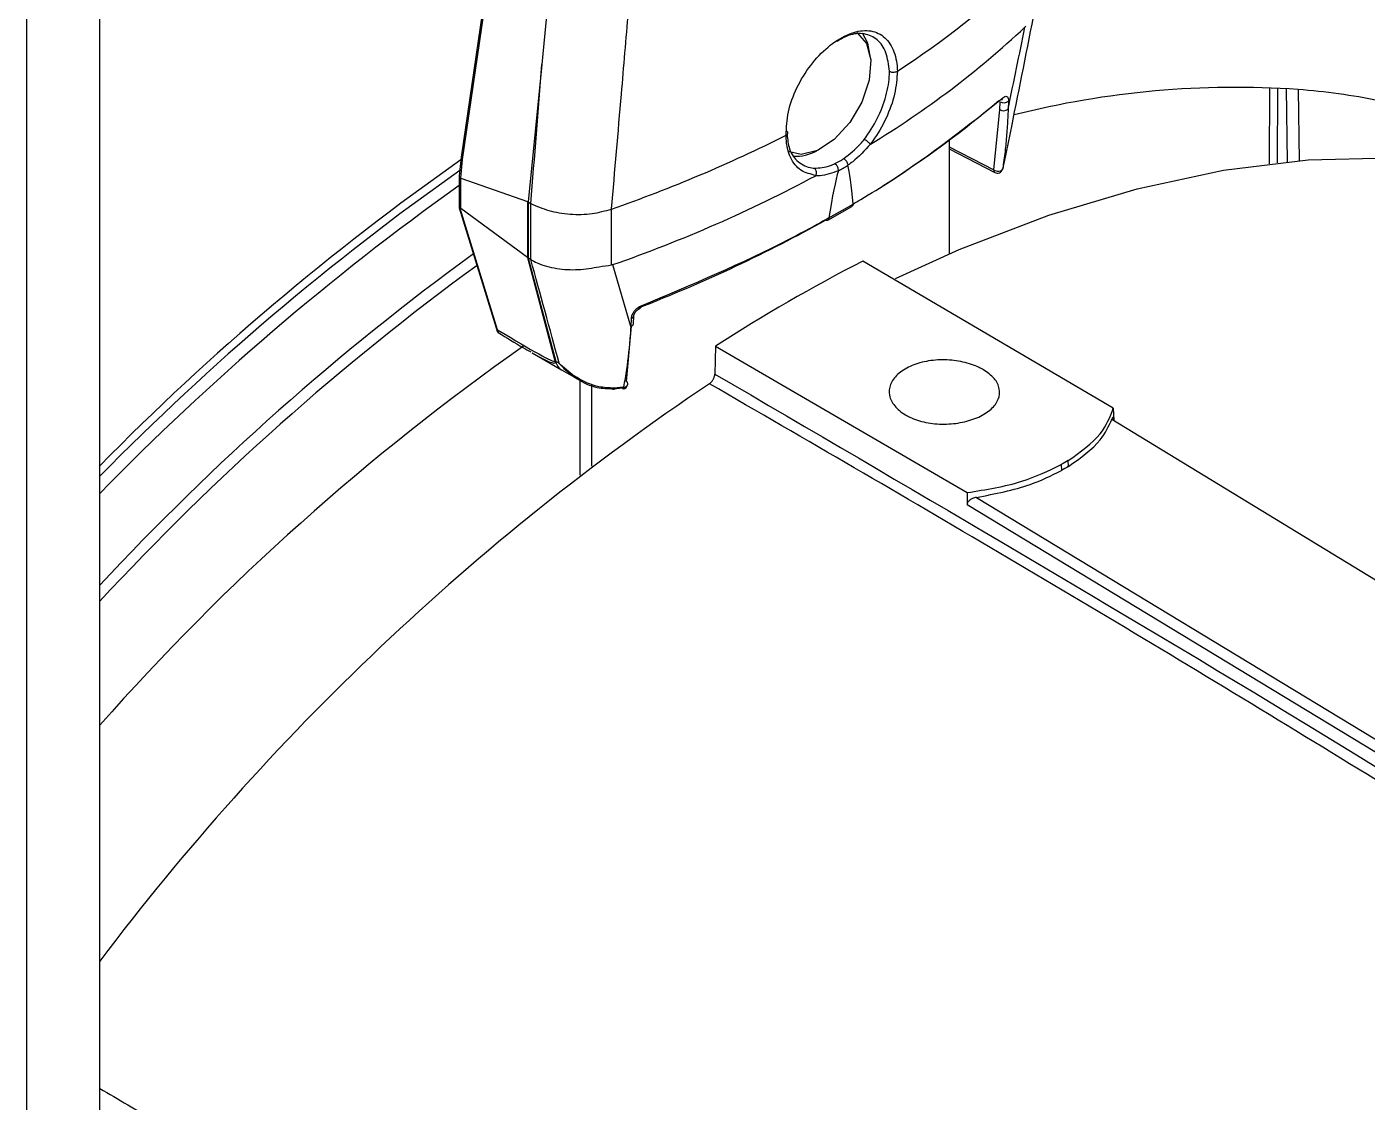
# Model space of a CAD drawing. Extents: x 6 to 134, y 3 to 97.
# Drawn here: x 96.172 to 98.612, y 11.696 to 13.654 of the extents above; entities that cross this region are included whole.
import ezdxf

# ---------------------------------------------------------------- set-up
doc = ezdxf.new("R2010")
doc.units = 0
doc.header["$MEASUREMENT"] = 0
doc.layers.add('OBJECT', color=7, linetype='CONTINUOUS')

msp = doc.modelspace()

# ---------------------------------------------------------------- linework, layer by layer
at = {"layer": 'OBJECT'}
for p, q in [((96.3045, 7.4144), (96.3045, 14.7409)), ((96.1715, 7.3377), (96.1715, 14.6642)), ((97.0128, 13.7619), (96.9625, 13.4168)), ((96.9651, 13.4127), (97.0153, 13.7577)), ((97.989, 13.6532), (97.9905, 13.655)), ((97.1095, 13.5857), (97.0842, 13.3355)), ((97.7569, 13.5736), (97.7569, 13.5736)), ((98.4342, 13.4048), (98.4347, 13.5431)), ((98.4489, 13.5425), (98.4483, 13.4064)), ((98.4669, 13.4084), (98.4652, 13.5415)), ((98.4864, 13.5399), (98.4881, 13.4103)), ((97.9322, 13.3936), (97.9433, 13.5033)), ((97.9433, 13.5033), (97.944, 13.5178)), ((97.9591, 13.5185), (97.9584, 13.5041)), ((97.5541, 13.4568), (97.5541, 13.4568)), ((97.8511, 13.4478), (97.8508, 13.2406)), ((97.851, 13.4357), (97.9322, 13.3936)), ((97.851, 13.4322), (97.9342, 13.389)), ((96.9625, 13.4167), (96.959, 13.3825)), ((96.9616, 13.3785), (96.9651, 13.4127)), ((97.6665, 13.402), (97.6665, 13.402)), ((97.9485, 13.3954), (97.9504, 13.4026)), ((96.959, 13.3822), (96.959, 13.3248)), ((96.9617, 13.3231), (96.9618, 13.3784)), ((96.9618, 13.3784), (97.0831, 13.3358)), ((97.6493, 13.3921), (97.6493, 13.3921)), ((97.9485, 13.3954), (97.9482, 13.3942)), ((97.0831, 13.3358), (97.083, 13.2341)), ((97.0852, 13.2326), (97.0853, 13.3347)), ((97.0853, 13.3347), (97.089, 13.3326)), ((97.089, 13.3326), (97.0889, 13.2305)), ((97.63, 13.3019), (97.674, 13.3272)), ((97.632, 13.306), (97.6761, 13.3314)), ((97.6761, 13.3314), (97.6761, 13.3314)), ((96.959, 13.3247), (97.0286, 13.0984)), ((97.0288, 13.1026), (96.9608, 13.3235)), ((97.083, 13.2341), (96.9617, 13.3231)), ((97.2361, 13.2206), (97.2362, 13.3223)), ((97.2362, 13.3223), (97.2363, 13.3224)), ((97.632, 13.306), (97.6321, 13.306)), ((97.0836, 13.2336), (97.0847, 13.2329)), ((97.1336, 13.0456), (97.0836, 13.2336)), ((97.0847, 13.2329), (97.1347, 13.045)), ((97.0889, 13.2305), (97.0852, 13.2326)), ((97.2385, 13.221), (97.2361, 13.2206)), ((97.2714, 13.1085), (97.2385, 13.221)), ((98.1499, 12.9596), (97.6937, 13.2276)), ((97.2635, 13.0085), (97.2727, 13.1092)), ((97.2721, 13.1229), (97.2714, 13.1085)), ((97.2761, 13.1133), (97.2767, 13.1277)), ((97.0311, 13.0967), (97.0284, 13.0989)), ((97.0915, 13.0606), (97.1452, 13.0296)), ((97.4255, 13.0727), (97.4243, 13.0219)), ((97.4255, 13.0727), (97.8838, 12.806)), ((97.1407, 13.0415), (97.1347, 13.045)), ((97.1452, 13.0296), (97.1783, 13.0105)), ((97.179, 12.838), (97.1792, 13.0109)), ((97.2003, 12.8541), (97.2004, 13.0016)), ((97.24, 12.9951), (97.256, 12.9965)), ((97.2582, 12.9979), (97.2407, 12.9962)), ((98.1475, 12.9398), (98.884, 12.4904)), ((98.1499, 12.9596), (98.1507, 12.9378)), ((98.0682, 12.8534), (98.068, 12.8642)), ((98.0553, 12.8569), (98.0555, 12.8461)), ((97.8838, 12.806), (97.8836, 12.7837)), ((97.9006, 12.7973), (98.8866, 12.1999)), ((98.8761, 12.1824), (97.8836, 12.7837))]:
    msp.add_line(p, q, dxfattribs=at)
at = {"layer": 'OBJECT', "flags": 128}
for points in [[(97.6827, 13.6438), (97.6836, 13.6433), (97.7008, 13.6239), (97.7084, 13.5939), (97.7053, 13.5569), (97.6919, 13.5172), (97.6699, 13.4798), (97.6419, 13.4491), (97.6113, 13.4289), (97.5818, 13.4215), (97.5577, 13.4273)], [(97.7081, 13.5977), (97.7032, 13.6244), (97.693, 13.6426)], [(97.7534, 13.1959), (97.8693, 13.2485), (98.0323, 13.3111), (98.1931, 13.3593), (98.3507, 13.3928), (98.5045, 13.4116), (98.6536, 13.4155), (98.7975, 13.4046), (98.9353, 13.3788)], [(97.9322, 13.3936), (97.9343, 13.3924), (97.9367, 13.3916), (97.9392, 13.3912), (97.9418, 13.3913), (97.9441, 13.3918), (97.9461, 13.3927), (97.9476, 13.3939), (97.9485, 13.3954)], [(97.2899, 13.1454), (97.2898, 13.1441), (97.2895, 13.143), (97.289, 13.1422), (97.2885, 13.1416), (97.2881, 13.1414)], [(97.2407, 12.9962), (97.2407, 12.9951), (97.2406, 12.9942), (97.2406, 12.9936), (97.2405, 12.9933), (97.2403, 12.9933), (97.2402, 12.9936), (97.2401, 12.9942), (97.24, 12.9951)], [(97.2582, 12.9979), (97.2581, 12.9967), (97.258, 12.9958), (97.2578, 12.9951), (97.2575, 12.9948), (97.2573, 12.9947)]]:
    msp.add_lwpolyline(points, dxfattribs=at)
at = {"layer": 'OBJECT'}
for centre, radius, start, end in [((96.8527, 14.968), 1.6619, 302.9615, 313.2068), ((96.8226, 14.9025), 1.7091, 301.1847, 313.0367), ((97.9434, 13.5251), 0.0056, 311.4566, 358.429), ((98.3724, 11.9026), 1.6413, 86.0159, 104.2203), ((98.3826, 12.2429), 1.3012, 78.8843, 85.4225), ((97.9502, 13.5155), 0.0141, 240.2878, 305.4223), ((97.951, 13.53), 0.0141, 240.2884, 305.4193), ((96.3804, 15.7881), 2.6101, 289.1423, 296.7226), ((97.5719, 13.4973), 0.0788, 266.4845, 299.2332), ((99.6881, 9.5258), 4.7468, 125.0514, 135.4655), ((99.6896, 9.5126), 4.7437, 125.1285, 135.529), ((96.4014, 15.6339), 2.5539, 289.1324, 298.1966), ((97.9368, 13.3929), 0.00465, 171.5533, 237.1501), ((97.9389, 13.3978), 0.01, 242.5317, 338.7349), ((99.7327, 9.4667), 4.7845, 125.4308, 135.768), ((99.7756, 9.4086), 4.7406, 126.0649, 137.0726), ((99.7891, 9.3863), 4.7458, 126.1236, 137.243), ((99.1713, 10.3582), 3.2274, 117.2472, 122.7474), ((97.2703, 13.1142), 0.00588, 281.5656, 350.888), ((97.2709, 13.1286), 0.00585, 281.4495, 351.9225), ((99.6089, 9.4632), 4.4093, 125.0473, 138.5394), ((97.159, 13.0643), 0.0321, 217.1661, 221.1336), ((97.146, 13.0644), 0.0225, 236.7618, 240.0178), ((97.1572, 13.0495), 0.0233, 195.8822, 238.8752), ((99.9924, 9.1705), 4.6199, 123.9189, 142.9648), ((97.2581, 12.9967), 0.00209, 185.0579, 247.5685), ((97.2561, 13.0047), 0.01, 277.3288, 351.6188), ((97.2587, 13.0056), 0.00767, 266.7113, 341.8165), ((97.2602, 13.0037), 0.0058, 354.5762, 55.168), ((99.6735, 10.0684), 3.224, 119.8667, 120.1279), ((99.6676, 10.0683), 3.2117, 119.8662, 120.1285)]:
    msp.add_arc(centre, radius, start, end, dxfattribs=at)
for centre, major_axis, ratio, start_param, end_param in [((95.2734, 10.6932), (1.6064, 16.5543), 0.094699, 4.881685, 4.897197), ((96.0752, 14.0634), (2.2224, 0.1528), 0.524198, 5.515682, 5.672031), ((96.9724, 13.4155), (0.00993, -0.00122), 0.517638, 3.130222, 3.940538), ((97.6635, 13.5102), (0.077, 0.1206), 0.545332, 3.864599, 4.035425), ((96.8306, -3.3558), (0.8296, 16.7674), 0.012124, 6.185907, 6.249868), ((96.969, 13.3818), (0.01, -0.00051), 0.540253, 3.114637, 3.902212), ((96.9691, 13.4489), (0.0072, 0.0706), 0.09998, 3.091317, 3.117497), ((96.8306, -3.3558), (0.8296, 16.7674), 0.012124, 0.048924, 0.112886), ((97.171, 14.1827), (0.0859, 0.8474), 0.09998, 3.117497, 3.130586), ((97.171, 14.1821), (0.0816, 0.8488), 0.104673, 3.080819, 3.09391), ((97.1747, 14.18), (0.0816, 0.8488), 0.104673, 3.09391, 3.097251), ((96.9689, 13.2965), (-0.0087, 0.027), 0.182033, 6.03678, 6.177381), ((96.0752, 14.0634), (2.2224, 0.1528), 0.524198, 5.251632, 5.44787), ((97.1697, 12.9153), (-0.1042, 0.3239), 0.182033, 6.030263, 6.03678), ((97.1697, 12.9156), (-0.1007, 0.3202), 0.202086, 6.066403, 6.072914), ((97.1733, 12.9134), (-0.1007, 0.3202), 0.202086, 6.062199, 6.066403), ((95.6932, 13.8219), (-1.7623, 5.6349), 0.198534, 4.511704, 4.545395), ((96.7514, 13.2962), (0.3822, -0.2512), 0.030942, 5.544487, 6.265152), ((96.773, 13.3137), (0.3615, -0.2711), 0.058299, 5.83109, 6.304409), ((96.7514, 13.2962), (0.3822, -0.2512), 0.030942, 6.265152, 6.317815), ((96.773, 13.3137), (0.3615, -0.2711), 0.058299, 0.021224, 0.073888)]:
    msp.add_ellipse(centre, major_axis=major_axis, ratio=ratio, start_param=start_param, end_param=end_param, dxfattribs=at)
for points, knots in [([(97.1654, 14.2021), (97.165, 14.1971), (97.1628, 14.1722), (97.1538, 14.0678), (97.1364, 13.8668), (97.1192, 13.6867), (97.1095, 13.5857)], [0, 0, 0, 0, 0.024148, 0.120739, 0.507103, 1, 1, 1, 1]), ([(97.2363, 13.3224), (97.2423, 13.3921), (97.2527, 13.512), (97.2629, 13.632), (97.2671, 13.6822)], [0, 0, 0, 0, 0.581449, 1, 1, 1, 1]), ([(97.9506, 13.4025), (97.9554, 13.4259), (97.9746, 13.52), (97.9932, 13.6145), (98.0072, 13.6854)], [0, 0, 0, 0, 0.249105, 1, 1, 1, 1]), ([(97.5541, 13.4568), (97.5547, 13.4708), (97.5558, 13.4988), (97.5725, 13.5439), (97.598, 13.5853), (97.6301, 13.6191), (97.6648, 13.6414), (97.6981, 13.6498), (97.7265, 13.643), (97.7468, 13.6216), (97.7554, 13.5956), (97.7566, 13.578), (97.7569, 13.5736)], [0, 0, 0, 0, 0.106547, 0.213092, 0.319763, 0.426916, 0.534499, 0.642267, 0.74996, 0.857311, 0.964156, 1, 1, 1, 1]), ([(97.9584, 13.5041), (97.9635, 13.5289), (97.9738, 13.5786), (97.9839, 13.6283), (97.989, 13.6532)], [0, 0, 0, 0, 0.4999982, 1, 1, 1, 1]), ([(97.7424, 13.5731), (97.7409, 13.585), (97.7378, 13.6087), (97.7212, 13.6324), (97.6973, 13.6431), (97.671, 13.6416), (97.6534, 13.6314), (97.6463, 13.6273)], [0, 0, 0, 0, 0.21418, 0.42837, 0.64237, 0.856452, 1, 1, 1, 1]), ([(97.6966, 13.4493), (97.705, 13.4616), (97.7218, 13.486), (97.7374, 13.5283), (97.7422, 13.5573), (97.7424, 13.5713), (97.7424, 13.5731)], [0, 0, 0, 0, 0.318291, 0.636578, 0.954854, 1, 1, 1, 1]), ([(97.7569, 13.5736), (97.7558, 13.5598), (97.7537, 13.5323), (97.7374, 13.487), (97.7198, 13.4566), (97.7087, 13.4422), (97.7072, 13.4402)], [0, 0, 0, 0, 0.315568, 0.631102, 0.947588, 1, 1, 1, 1]), ([(97.7424, 13.5731), (97.7426, 13.573), (97.7432, 13.5727), (97.7449, 13.572), (97.7477, 13.5715), (97.7511, 13.5716), (97.7544, 13.5723), (97.7561, 13.5731), (97.7569, 13.5736)], [0, 0, 0, 0, 0.032876, 0.16613, 0.374661, 0.583123, 0.791561, 1, 1, 1, 1]), ([(97.6761, 13.3314), (97.6807, 13.3341), (97.7039, 13.3479), (97.8032, 13.4092), (97.8838, 13.4732), (97.949, 13.525)], [0, 0, 0, 0, 0.045653, 0.228294, 1, 1, 1, 1]), ([(97.9471, 13.5209), (97.9472, 13.521), (97.9476, 13.5214), (97.948, 13.5215), (97.9478, 13.5215), (97.9478, 13.5215)], [0, 0, 0, 0, 0.113407, 0.935325, 1, 1, 1, 1]), ([(97.949, 13.525), (97.9502, 13.5259), (97.9528, 13.5277), (97.9559, 13.5277), (97.9582, 13.5257), (97.9592, 13.5223), (97.9591, 13.5195), (97.9591, 13.5185)], [0, 0, 0, 0, 0.2190622, 0.4380201, 0.659218, 0.8799994, 1, 1, 1, 1]), ([(97.9584, 13.5041), (97.9582, 13.4988), (97.9576, 13.4832), (97.9559, 13.4575), (97.9534, 13.4319), (97.9509, 13.4112), (97.9493, 13.4007), (97.9485, 13.3954)], [0, 0, 0, 0, 0.139672, 0.419039, 0.698673, 0.849307, 1, 1, 1, 1]), ([(97.5541, 13.4568), (97.5549, 13.4573), (97.5564, 13.4583), (97.5575, 13.4601), (97.5576, 13.462), (97.5566, 13.4636), (97.5554, 13.4645), (97.5548, 13.4649), (97.5547, 13.465)], [0, 0, 0, 0, 0.208439, 0.416877, 0.625339, 0.83387, 0.967124, 1, 1, 1, 1]), ([(97.6085, 13.3834), (97.5989, 13.3857), (97.5794, 13.3902), (97.5604, 13.4148), (97.5544, 13.4398), (97.5541, 13.4548), (97.5541, 13.4568)], [0, 0, 0, 0, 0.315107, 0.632944, 0.949791, 1, 1, 1, 1]), ([(97.5559, 13.4581), (97.5568, 13.4489), (97.559, 13.4282), (97.5753, 13.4065), (97.5931, 13.398), (97.6038, 13.3968), (97.6052, 13.3967)], [0, 0, 0, 0, 0.2694137, 0.6097539, 0.9505139, 1, 1, 1, 1]), ([(97.659, 13.4142), (97.6695, 13.4224), (97.6826, 13.4326), (97.6943, 13.4465), (97.6966, 13.4493)], [0, 0, 0, 0, 0.796377, 1, 1, 1, 1]), ([(97.6966, 13.4493), (97.6968, 13.4492), (97.6974, 13.4489), (97.6988, 13.448), (97.701, 13.4465), (97.7036, 13.4443), (97.7058, 13.4421), (97.7067, 13.4408), (97.7072, 13.4402)], [0, 0, 0, 0, 0.048564, 0.14016, 0.355136, 0.570096, 0.785048, 1, 1, 1, 1]), ([(97.7076, 13.4403), (97.6971, 13.4287), (97.6838, 13.4141), (97.6695, 13.4041), (97.6665, 13.402)], [0, 0, 0, 0, 0.791837, 1, 1, 1, 1]), ([(97.7072, 13.4402), (97.7072, 13.4402), (97.7072, 13.4402), (97.7073, 13.4402), (97.7074, 13.4402), (97.7075, 13.4403), (97.7076, 13.4403)], [0, 0, 0, 0, 0.159851, 0.363921, 0.750554, 1, 1, 1, 1]), ([(97.6052, 13.3967), (97.6149, 13.3972), (97.6271, 13.3979), (97.6403, 13.4038), (97.643, 13.405)], [0, 0, 0, 0, 0.7963772, 1, 1, 1, 1]), ([(97.643, 13.405), (97.6477, 13.4075), (97.653, 13.4103), (97.6584, 13.4138), (97.659, 13.4142)], [0, 0, 0, 0, 0.886118, 1, 1, 1, 1]), ([(97.6493, 13.3921), (97.6493, 13.3931), (97.6494, 13.395), (97.6485, 13.3983), (97.6469, 13.4013), (97.6453, 13.4032), (97.644, 13.4044), (97.6434, 13.4048), (97.643, 13.405)], [0, 0, 0, 0, 0.209939, 0.419878, 0.629817, 0.839756, 0.898241, 1, 1, 1, 1]), ([(97.659, 13.4142), (97.6594, 13.414), (97.66, 13.4136), (97.6614, 13.4124), (97.6631, 13.4106), (97.6649, 13.4078), (97.6662, 13.4047), (97.6664, 13.4029), (97.6665, 13.402)], [0, 0, 0, 0, 0.1017586, 0.1602435, 0.3701834, 0.5801224, 0.7900612, 1, 1, 1, 1]), ([(97.6085, 13.3834), (97.6089, 13.3845), (97.6095, 13.3866), (97.6094, 13.39), (97.6084, 13.3932), (97.607, 13.3952), (97.6059, 13.3962), (97.6054, 13.3966), (97.6052, 13.3967)], [0, 0, 0, 0, 0.214952, 0.429904, 0.644864, 0.85984, 0.951436, 1, 1, 1, 1]), ([(97.6493, 13.3921), (97.6379, 13.3878), (97.6235, 13.3824), (97.6108, 13.3829), (97.6081, 13.383)], [0, 0, 0, 0, 0.79181, 1, 1, 1, 1]), ([(97.6081, 13.383), (97.6082, 13.3831), (97.6083, 13.3831), (97.6084, 13.3832), (97.6085, 13.3833), (97.6085, 13.3834), (97.6085, 13.3834)], [0, 0, 0, 0, 0.344879, 0.691965, 0.85965, 1, 1, 1, 1]), ([(97.0893, 13.3325), (97.0998, 13.3277), (97.1208, 13.3183), (97.1607, 13.3121), (97.201, 13.3124), (97.2247, 13.3191), (97.2362, 13.3223)], [0, 0, 0, 0, 0.253584, 0.507165, 0.760847, 1, 1, 1, 1]), ([(97.6761, 13.3314), (97.6759, 13.3305), (97.6757, 13.3289), (97.6748, 13.3275), (97.674, 13.3273), (97.6739, 13.3273)], [0, 0, 0, 0, 0.46113, 0.9222598, 1, 1, 1, 1]), ([(96.959, 13.3248), (96.959, 13.3248), (96.9589, 13.3246), (96.9595, 13.3239), (96.9605, 13.3236), (96.9608, 13.3235)], [0, 0, 0, 0, 0.117891, 0.672679, 1, 1, 1, 1]), ([(97.6321, 13.306), (97.6273, 13.3034), (97.6033, 13.29), (97.4961, 13.2324), (97.3821, 13.1843), (97.2899, 13.1454)], [0, 0, 0, 0, 0.045653, 0.228294, 1, 1, 1, 1]), ([(97.63, 13.302), (97.6295, 13.3017), (97.6284, 13.3013), (97.6269, 13.3016), (97.6259, 13.302), (97.6256, 13.3021)], [0, 0, 0, 0, 0.401617, 0.847286, 1, 1, 1, 1]), ([(97.632, 13.306), (97.6319, 13.3052), (97.6317, 13.3036), (97.6308, 13.3022), (97.6301, 13.302), (97.63, 13.302)], [0, 0, 0, 0, 0.46113, 0.92226, 1, 1, 1, 1]), ([(97.0892, 13.2303), (97.0931, 13.2282), (97.1068, 13.2208), (97.1358, 13.2129), (97.1753, 13.2107), (97.2101, 13.2165), (97.2288, 13.2195), (97.2361, 13.2206)], [0, 0, 0, 0, 0.097508, 0.351331, 0.599304, 0.843154, 1, 1, 1, 1]), ([(97.2899, 13.1454), (97.2879, 13.1445), (97.284, 13.1426), (97.2787, 13.1378), (97.2746, 13.1321), (97.2725, 13.1269), (97.2722, 13.1239), (97.2721, 13.1229)], [0, 0, 0, 0, 0.2190622, 0.4380201, 0.659218, 0.8799994, 1, 1, 1, 1]), ([(97.2768, 13.1278), (97.2768, 13.1282), (97.2768, 13.129), (97.2777, 13.1315), (97.2794, 13.1345), (97.2821, 13.1376), (97.2851, 13.1399), (97.2873, 13.1411), (97.2881, 13.1414), (97.2881, 13.1414)], [0, 0, 0, 0, 0.118098, 0.279862, 0.450119, 0.636884, 0.831846, 0.996701, 1, 1, 1, 1]), ([(97.2714, 13.1085), (97.271, 13.1032), (97.2691, 13.0766), (97.2651, 13.0393), (97.26, 13.0087), (97.2582, 12.9979)], [0, 0, 0, 0, 0.139683, 0.698663, 1, 1, 1, 1]), ([(97.0284, 13.0989), (97.0283, 13.1), (97.0282, 13.1011), (97.0287, 13.1025), (97.0288, 13.1026)], [0, 0, 0, 0, 0.980027, 1, 1, 1, 1]), ([(97.03, 13.0973), (97.045, 13.0881), (97.0648, 13.0759), (97.0844, 13.0649), (97.0891, 13.0623)], [0, 0, 0, 0, 0.760023, 1, 1, 1, 1]), ([(97.2407, 12.9962), (97.2315, 12.9966), (97.2079, 12.9976), (97.1739, 13.0133), (97.1516, 13.0307), (97.1417, 13.0405), (97.1408, 13.0414), (97.1407, 13.0415)], [0, 0, 0, 0, 0.244744, 0.626729, 0.967928, 0.996144, 1, 1, 1, 1]), ([(97.1407, 13.0415), (97.1408, 13.0414), (97.1417, 13.0404), (97.1446, 13.0372), (97.1546, 13.027), (97.1754, 13.0106), (97.2064, 12.9957), (97.2298, 12.9953), (97.24, 12.9951)], [0, 0, 0, 0, 0.00366, 0.034965, 0.112488, 0.381452, 0.732443, 1, 1, 1, 1]), ([(97.9135, 13.0297), (97.9207, 13.0246), (97.9351, 13.0143), (97.9441, 12.9952), (97.9423, 12.9757), (97.929, 12.9575), (97.906, 12.9428), (97.8759, 12.9331), (97.8419, 12.9296), (97.8081, 12.9328), (97.7849, 12.9404), (97.7655, 12.9506), (97.7501, 12.9633), (97.7406, 12.983), (97.7426, 13.0033), (97.7559, 13.022), (97.7789, 13.0368), (97.809, 13.0461), (97.843, 13.0488), (97.8768, 13.0448), (97.9001, 13.037), (97.9109, 13.0311), (97.9135, 13.0297)], [0, 0, 0, 0, 0.053667, 0.107334, 0.161009, 0.214695, 0.268376, 0.32205, 0.375728, 0.429414, 0.483094, 0.499977, 0.553659, 0.60734, 0.661037, 0.714737, 0.76841, 0.822062, 0.875724, 0.929416, 0.983118, 1, 1, 1, 1]), ([(97.4144, 13.0042), (97.4156, 13.0051), (97.4174, 13.0065), (97.4195, 13.009), (97.4209, 13.011), (97.4221, 13.0132), (97.4231, 13.0155), (97.424, 13.0184), (97.4242, 13.0205), (97.4243, 13.0219)], [0, 0, 0, 0, 0.226961, 0.339218, 0.451475, 0.563732, 0.675989, 0.788245, 1, 1, 1, 1]), ([(97.4243, 13.0219), (97.773, 12.8182), (98.4702, 12.411), (99.5141, 11.7548), (100.5556, 11.0691), (101.2469, 10.583), (101.5924, 10.3399)], [0, 0, 0, 0, 0.25003, 0.5000579, 0.7500548, 1, 1, 1, 1]), ([(101.5813, 10.3231), (101.417, 10.4395), (101.0827, 10.6764), (100.5717, 11.0274), (100.0433, 11.3819), (99.513, 11.7278), (98.9855, 12.0628), (98.4652, 12.384), (97.9411, 12.6991), (97.5904, 12.9023), (97.4144, 13.0042)], [0, 0, 0, 0, 0.118989, 0.241992, 0.369009, 0.500039, 0.623805, 0.748387, 0.873785, 1, 1, 1, 1]), ([(98.068, 12.8642), (98.0899, 12.8799), (98.1304, 12.9089), (98.1438, 12.9437), (98.1499, 12.9596)], [0, 0, 0, 0, 0.5415138, 1, 1, 1, 1]), ([(98.0682, 12.8534), (98.0902, 12.8691), (98.1271, 12.8956), (98.1416, 12.927), (98.1475, 12.9398)], [0, 0, 0, 0, 0.593383, 1, 1, 1, 1]), ([(98.1475, 12.9398), (98.1477, 12.9404), (98.1482, 12.9416), (98.1488, 12.9427), (98.1493, 12.9432), (98.1498, 12.9432), (98.1502, 12.9423), (98.1505, 12.9404), (98.1506, 12.9389), (98.1507, 12.9378)], [0, 0, 0, 0, 0.152076, 0.292239, 0.422143, 0.539512, 0.752461, 0.836115, 1, 1, 1, 1]), ([(97.8838, 12.806), (97.9183, 12.8115), (97.9818, 12.8217), (98.0322, 12.8458), (98.0553, 12.8569)], [0, 0, 0, 0, 0.54186, 1, 1, 1, 1]), ([(97.9006, 12.7973), (97.9346, 12.8038), (97.9918, 12.8147), (98.0371, 12.837), (98.0555, 12.8461)], [0, 0, 0, 0, 0.593401, 1, 1, 1, 1]), ([(97.9006, 12.7973), (97.8994, 12.7971), (97.897, 12.7966), (97.8937, 12.7955), (97.8909, 12.794), (97.8878, 12.7919), (97.8856, 12.7895), (97.884, 12.7865), (97.8837, 12.7848), (97.8836, 12.7837)], [0, 0, 0, 0, 0.152076, 0.292239, 0.422144, 0.539512, 0.752461, 0.836115, 1, 1, 1, 1]), ([(96.3045, 11.7208), (96.3383, 11.7012), (96.4462, 11.639), (96.629, 11.5333), (96.8621, 11.3985), (97.0963, 11.263), (97.3222, 11.1322), (97.4643, 11.05), (97.5307, 11.0116)], [0, 0, 0, 0, 0.083773, 0.267021, 0.450258, 0.655967, 0.839215, 1, 1, 1, 1])]:
    msp.add_open_spline(points, degree=3, knots=knots, dxfattribs=at)

doc.saveas('drawing.dxf')
